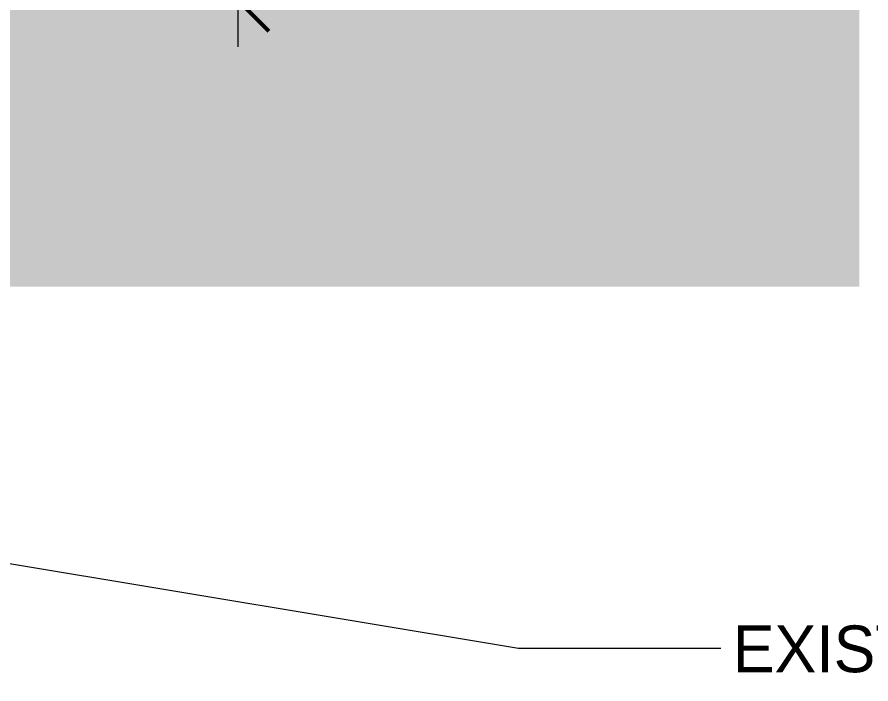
# Model space of a CAD drawing. Header units: inches. Extents: x -16 to 1086, y -88 to 341.
# Drawn here: x 883.2 to 992.8, y -87.7 to -2.2 of the extents above; entities that cross this region are included whole.
import ezdxf

# ---------------------------------------------------------------- set-up
doc = ezdxf.new("R2010")
doc.units = ezdxf.units.IN
doc.header["$MEASUREMENT"] = 0
for name, color, linetype, lineweight in [('A-ANNO-DIMS', 211, 'Continuous', 9), ('A-ANNO-DIMS-64', 211, 'Continuous', 9), ('C-TOPO', 7, 'Continuous', 9), ('G-ANNO-TEXT', 231, 'Continuous', 9)]:
    doc.layers.add(name, color=color, linetype=linetype, lineweight=lineweight)
doc.styles.add('Century Gothic', font='ufonts.com_century-gothic.ttf', dxfattribs={"height": 6})
doc.dimstyles.new('OD_-__1___Tolerance', dxfattribs={"dimscale": 12, "dimtxt": 6.26501, "dimasz": 0.666667, "dimexe": 0.5, "dimexo": 0.333333, "dimgap": 0.333333, "dimtad": 1, "dimdec": 0, "dimzin": 1, "dimdsep": 46, "dimlunit": 4, "dimtxsty": 'Century Gothic', "dimblk1": 'OBLIQUE', "dimblk2": 'OBLIQUE', "dimsah": 1, "dimcen": 0.09, "dimdle": 0.5, "dimazin": 0, "dimtfac": 1, "dimtdec": 4, "dimtix": 1, "dimtmove": 0, "dimatfit": 3, "dimfxl": 1, "dimtvp": 1, "dimtfill": 1, "dimfrac": 2, "dimtolj": 1, "dimtzin": 0, "dimarcsym": 2})

# ---------------------------------------------------------------- blocks, each defined once
blk = doc.blocks.new('DIMBLOCK2-Elevation - West')
at = {"layer": 'A-ANNO-DIMS-64'}
for p, q in [((911.52, 269.35), (911.52, -6)), ((890.77, 263.35), (917.52, 263.35)), ((911.52, 263.35), (890.77, 263.35)), ((913.17, 0), (905.52, 0)), ((911.52, 0), (913.17, 0))]:
    blk.add_line(p, q, dxfattribs=at)
at = {"layer": 'A-ANNO-DIMS-64', "lineweight": 50}
for p, q in [((911.52, 263.35), (907.52, 267.35)), ((911.52, 263.35), (915.52, 259.35)), ((911.52, 0), (907.52, 4)), ((911.52, 0), (915.52, -4))]:
    blk.add_line(p, q, dxfattribs=at)
at = {"layer": 'A-ANNO-DIMS-64', "color": 0, "insert": (899.83, 116.51), "char_height": 6, "width": 36.3967, "attachment_point": 1, "rotation": 90, "line_spacing_factor": 0.984502, "style": 'Century Gothic', "bg_fill": 3, "box_fill_scale": 1.25, "bg_fill_color": 256, "bg_fill_true_color": 13158600, "bg_fill_transparency": 0}
blk.add_mtext('21\' - 11"', dxfattribs=at)
blk = doc.blocks.new('_Oblique')
at = {"color": 0, "linetype": 'ByBlock', "lineweight": -2}
blk.add_line((-0.5, -0.5), (0.5, 0.5), dxfattribs=at)

msp = doc.modelspace()

# ---------------------------------------------------------------- hatches: boundary and pattern name
at = {"layer": 'C-TOPO'}
h = msp.add_hatch(dxfattribs=at)
h.set_pattern_fill('FP_3', color=256, style=0, pattern_type=2)
h.set_pattern_definition([(0, (706.781, 0), (16, 16), [16, -16]), (0, (706.781, 6), (16, 16), [16, -16]), (0, (706.781, 12), (16, 16), [16, -16]), (90, (708.781, 14), (-16, 16), [16, -16]), (90, (714.781, 14), (-16, 16), [16, -16]), (90, (720.781, 14), (-16, 16), [16, -16])])
h.paths.add_polyline_path([(520.02, -36.77), (991.26, -36.77), (991.26, 0.25), (975.48, -0.22), (730.18, -0.22), (722.33, -0.37), (520.02, -7.55), (59.03, -24), (48.78, -24), (48.78, -36.77), (402.21, -36.77)], flags=0)

# ---------------------------------------------------------------- linework, layer by layer
at = {"layer": 'G-ANNO-TEXT'}
for p, q in [((473.7, -4.37), (947.53, -83.16)), ((947.53, -83.16), (975.04, -83.16))]:
    msp.add_line(p, q, dxfattribs=at)

# ---------------------------------------------------------------- next in the draw order: texts
at = {"layer": 'G-ANNO-TEXT', "insert": (975.04, -80.25), "char_height": 6, "width": 73.8242, "attachment_point": 1, "line_spacing_factor": 0.984502, "style": 'Century Gothic', "bg_fill": 3, "box_fill_scale": 1.25, "bg_fill_color": 256, "bg_fill_true_color": 13158600, "bg_fill_transparency": 0}
msp.add_mtext('EXISTING STONE', dxfattribs=at)

# ---------------------------------------------------------------- next in the draw order: dimensions: what is measured, and where the dimension line sits
at = {"layer": 'A-ANNO-DIMS'}
dim = msp.add_linear_dim(base=(911.52, 0), p1=(886.77, 263.35), p2=(917.17, 0), angle=90, dimstyle='OD_-__1___Tolerance', override={"dimpost": '<>', "dimfxl": 265.097261}, dxfattribs=at)
dim.commit()
dim.dimension.update_dxf_attribs({"geometry": 'DIMBLOCK2-Elevation - West', "text_midpoint": (904.44, 131.67)})

doc.saveas('drawing.dxf')
